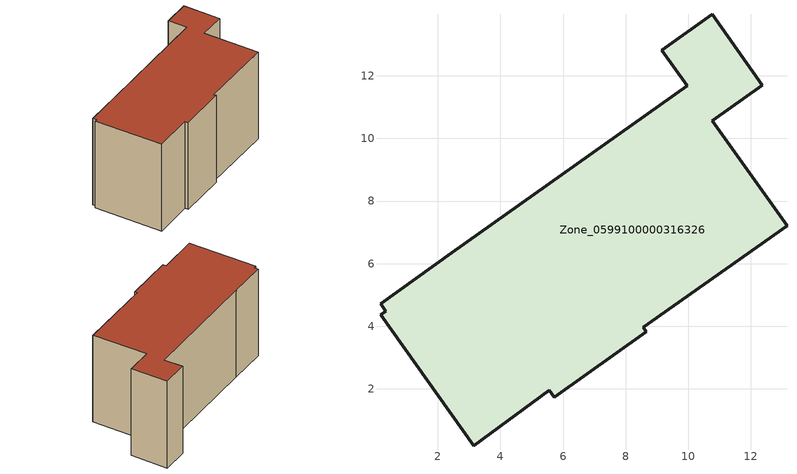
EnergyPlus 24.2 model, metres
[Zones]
Zone_0599100000316326
 floor ground (C_G): 3.15,0.18 0.17,4.36 0.34,4.48 0.17,4.72 2.44,6.34 9.98,11.68 9.16,12.82 10.77,13.97 12.37,11.71 10.77,10.57 13.16,7.22 8.56,3.97 8.67,3.82 5.72,1.73 5.56,1.95 z0
 wall outside (C_F): 8.56,3.97 13.16,7.22 10.77,10.57 12.37,11.71 10.77,13.97 9.16,12.82 9.98,11.68 2.44,6.34 0.17,4.72 0.34,4.48 0.17,4.36 3.15,0.18 5.56,1.95 5.72,1.73 8.67,3.82 8.56,3.97 z0:7.03
 roof outside (C_R): 2.44,6.34 0.17,4.72 0.34,4.48 0.17,4.36 3.15,0.18 5.56,1.95 5.72,1.73 8.67,3.82 8.56,3.97 13.16,7.22 10.77,10.57 12.37,11.71 10.77,13.97 9.16,12.82 9.98,11.68 z7.03
[BUILDING]
Pand.0599100000316326: North Axis=0; Terrain=City; Loads Convergence Tolerance Value=0.04; Temperature Convergence Tolerance Value=0.4; Solar Distribution=FullExterior; Maximum Number of Warmup Days=25; Minimum Number of Warmup Days=1
[Site:Location]
Rotterdam.The.Hague.AP_ZH_NLD Design_Conditions: Latitude=51.96; Longitude=4.45; Time Zone=1; Elevation=-4.5
[SITE:GROUNDTEMPERATURE:BUILDINGSURFACE]
18, 18, 18, 18, 18, 18, 18, 18, 18, 18, 18, 18
[MATERIAL] Thermal Absorptance=0.9; Solar Absorptance=0.7; Visible Absorptance=0.7
Name | Roughness | Thickness | Conductivity | Density | Specific Heat
G.TI.1975-1991 | MediumSmooth | 0.15 | 0.288461 | 540 | 1210
F.TI.1975-1991 | Rough | 0.3 | 0.230769 | 1920 | 840
R.TI.1975-1991 | MediumRough | 0.2 | 0.153846 | 1500 | 1000
[CONSTRUCTION]
C_G: G.TI.1975-1991
C_F: F.TI.1975-1991
C_R: R.TI.1975-1991
[ZONE]
Zone_0599100000316326: Type=1; Multiplier=1; Ceiling Height=Autocalculate; Volume=Autocalculate; Floor Area=autocalculate; Part of Total Floor Area=Yes
[ZONEINFILTRATION:DESIGNFLOWRATE]
Infil_Zone_0599100000316326: Zone or ZoneList or Space or SpaceList=Zone_0599100000316326; Schedule=AlwaysOn; Design Flow Rate Calculation Method=Flow/Area; Flow Rate per Floor Area=0.003; Constant Term Coefficient=1; Temperature Term Coefficient=0; Velocity Term Coefficient=0; Velocity Squared Term Coefficient=0
[HVACTEMPLATE:ZONE:IDEALLOADSAIRSYSTEM]
Zone_0599100000316326: Maximum Heating Supply Air Temperature=50; Minimum Cooling Supply Air Temperature=13; Maximum Heating Supply Air Humidity Ratio=0.0156; Minimum Cooling Supply Air Humidity Ratio=0.0077; Heating Limit=NoLimit; Cooling Limit=NoLimit; Dehumidification Control Type=ConstantSensibleHeatRatio; Cooling Sensible Heat Ratio=0.7; Dehumidification Setpoint=60; Humidification Control Type=None; Humidification Setpoint=30; Outdoor Air Method=None; Outdoor Air Flow Rate per Person=0.00944; Outdoor Air Flow Rate per Zone Floor Area=0; Outdoor Air Flow Rate per Zone=0; Demand Controlled Ventilation Type=None; Outdoor Air Economizer Type=NoEconomizer; Heat Recovery Type=None; Sensible Heat Recovery Effectiveness=0.7; Latent Heat Recovery Effectiveness=0.65
[ZONECONTROL:THERMOSTAT]
ThermostatControl_Zone_0599100000316326: Zone or ZoneList=Zone_0599100000316326; Control Type Schedule=DualSetpointControlType; Control 1=Thermostat_Zone_0599100000316326; Temperature Difference Between Cutout And Setpoint=0
[THERMOSTATSETPOINT:DUALSETPOINT]
Thermostat_Zone_0599100000316326: Heating Setpoint Temperature Schedule=HeatingSetpoint_Zone_0599100000316326; Cooling Setpoint Temperature Schedule=CoolingSetpoint_Zone_0599100000316326
[SCHEDULE:COMPACT]
HeatingSetpoint_Zone_0599100000316326: Through: 12/31, For: AllDays, Until: 24:00, 21
CoolingSetpoint_Zone_0599100000316326: Through: 12/31, For: AllDays, Until: 24:00, 24
DualSetpointControlType: Through: 12/31, For: AllDays, Until: 24:00, 4
AlwaysOn: Through: 12/31, For: AllDays, Until: 24:00, 1
